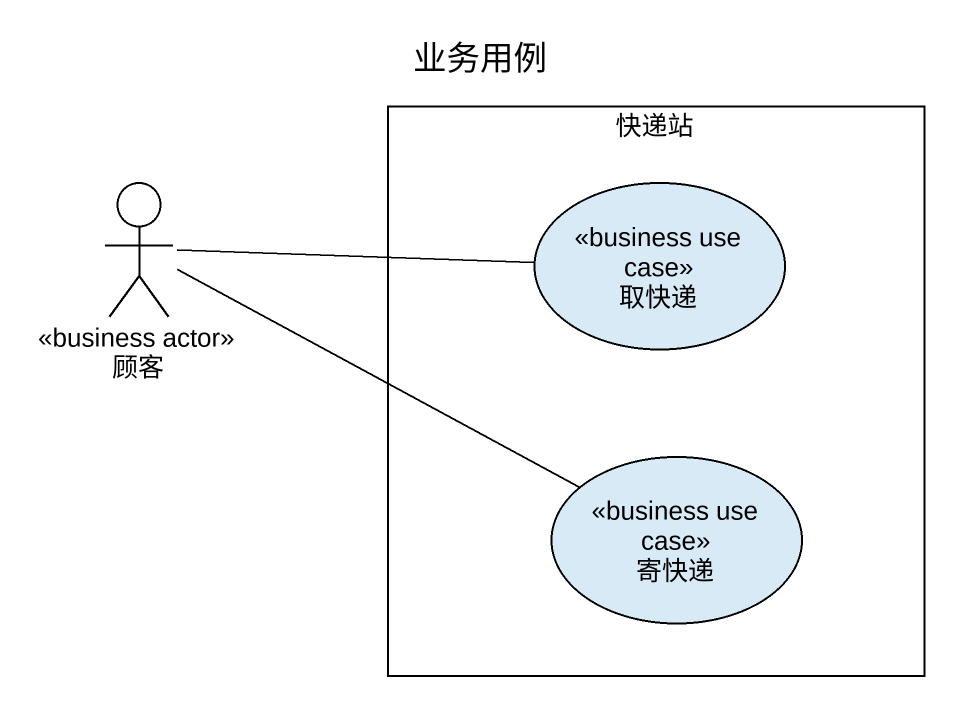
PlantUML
@startuml
title 业务用例
rectangle 快递站 {
  usecase 取快递 <<business use case>>
  usecase 寄快递 <<business use case>>
}
actor 顾客 <<business actor>>
顾客 -right- 取快递
顾客 -right- 寄快递
@enduml
